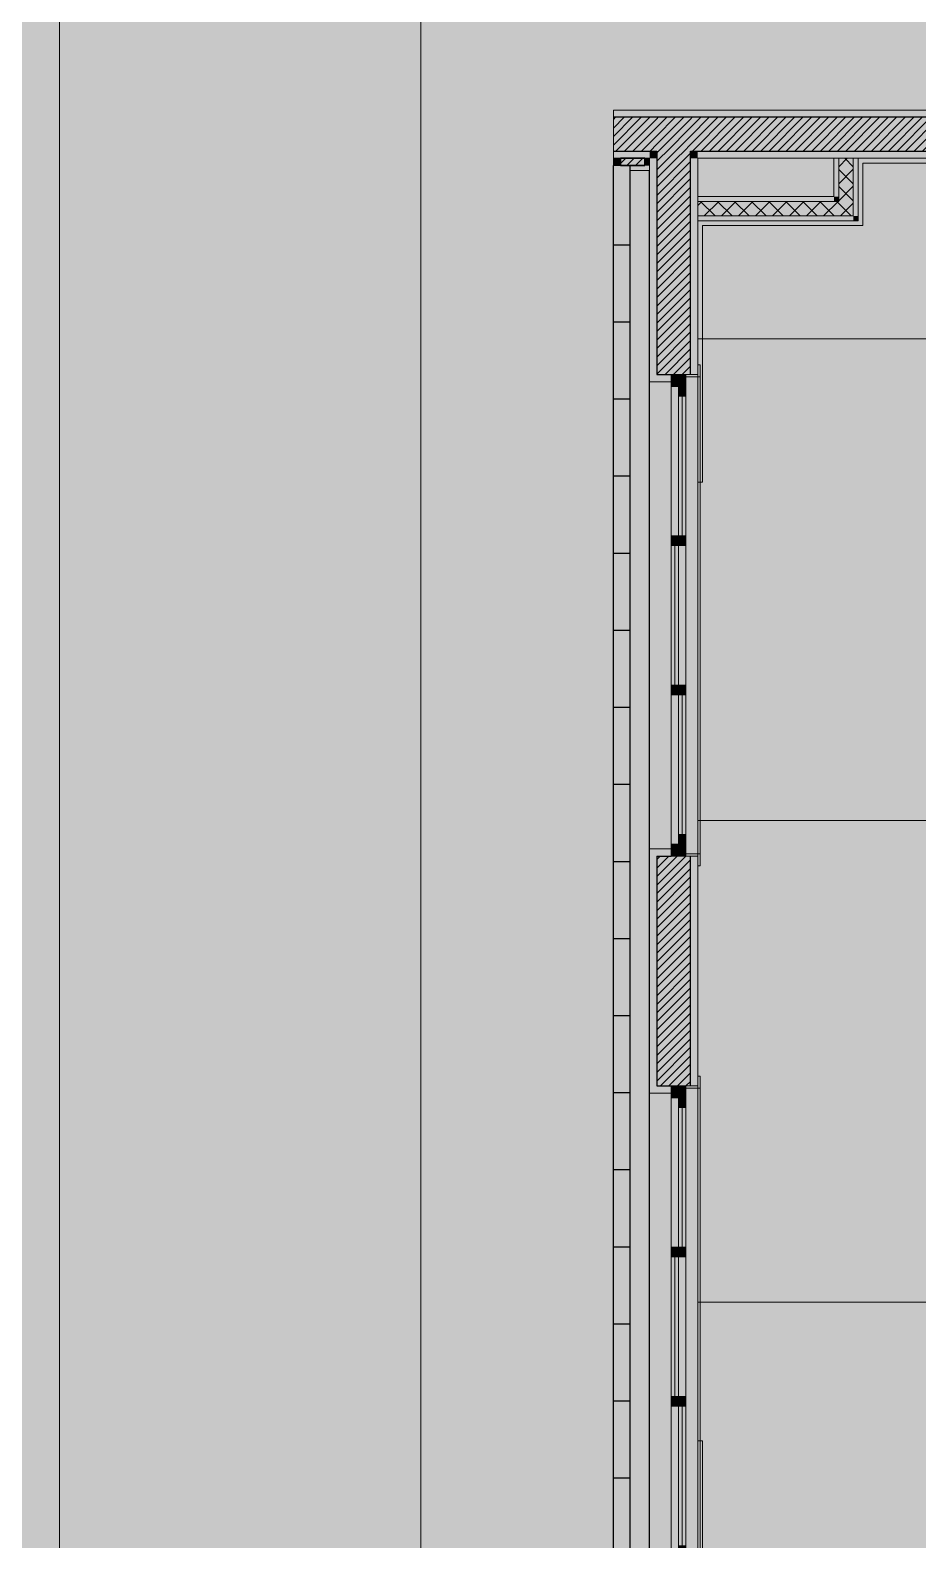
# Model space of a CAD drawing. Header units: metres. Extents: x -77 to -41.1, y -68 to -27.7.
# Drawn here: x -68.94 to -65.25, y -53.04 to -46.77 of the extents above; entities that cross this region are included whole.
import ezdxf

# ---------------------------------------------------------------- set-up
doc = ezdxf.new("R2010")
doc.units = ezdxf.units.M
doc.header["$MEASUREMENT"] = 0
doc.linetypes.add('Dashed', pattern=[0.07, 0.045, -0.025])
for name, color, linetype in [('Janelas Archicad', 7, 'Continuous'), ('PAREDE CONSTRUIR', 7, 'Continuous'), ('TERRENO.ARQ', 7, 'Continuous')]:
    doc.layers.add(name, color=color, linetype=linetype)
for name, color, linetype, lineweight in [('Janelas Archicad_Caneta_No__1', 7, 'Continuous', 35), ('Janelas Archicad_Caneta_No__10', 7, 'Continuous', 5), ('Janelas Archicad_Caneta_No__241', 7, 'Continuous', 13), ('Janelas Archicad_Caneta_No__3', 7, 'Continuous', 25), ('LAJES.EST_Caneta_No__241', 7, 'Continuous', 13), ('PAREDE CONSTRUIR_Caneta_No__1', 7, 'Continuous', 35), ('PAREDE CONSTRUIR_Caneta_No__241', 7, 'Continuous', 13), ('PAREDE CONSTRUIR_Caneta_No__3', 7, 'Continuous', 25), ('PAREDE CONSTRUIR_Caneta_No__83', 84, 'Continuous', 0), ('PISO - Rodapé_Caneta_No__11', 7, 'Continuous', 5), ('PISO_Caneta_No__241', 7, 'Continuous', 13), ('TERRENO.ARQ_Caneta_No__241', 7, 'Continuous', 13)]:
    doc.layers.add(name, color=color, linetype=linetype, lineweight=lineweight)
for name, color, linetype, lineweight, true_color in [('Janelas Archicad_Caneta_No__9', 7, 'Continuous', 5, 0x020202), ('LAJES.EST_Caneta_No__18', 7, 'Continuous', 0, 0xdfdfdf), ('LAJES.EST_Caneta_No__254', 7, 'Continuous', 0, 0xd1c9ad), ('PISO_Caneta_No__97', 7, 'Continuous', 5, 0x6b6b6b), ('ZONA_Caneta_No__56', 7, 'Continuous', 0, 0xffe495)]:
    doc.layers.add(name, color=color, linetype=linetype, lineweight=lineweight, true_color=true_color)
pattern_1 = [(45, (0, 0.6), (-0.1909188, 0.1909188), [0, -0.18, 0, -0.27]), (110, (0.6, 0.6), (0.253717, 0.09234544), [0, -0.132, 0, -0.228])]
pattern_2 = [(45, (0, 0), (-0.0176776695, 0.0176776695), [])]
pattern_3 = [(45, (0, 0), (-0.03535534, 0.03535534), []), (135, (0, 0), (0.03535534, 0.03535534), [])]

# ---------------------------------------------------------------- blocks, each defined once
blk = doc.blocks.new('3-Sash Sliding Window 26_2')
at = {"layer": 'Janelas Archicad', "linetype": 'Continuous', "lineweight": 0, "true_color": 0xffffff}
for points in [[(-1, 0), (-1, -0.06), (-0.95, -0.06), (-0.95, 0)], [(-0.29, 0), (-0.95, 0), (-0.95, -0.03), (-0.95, -0.06), (-0.29, -0.06), (-0.29, -0.03)], [(0.33, 0), (-0.33, 0), (-0.33, -0.03), (-0.33, -0.06), (0.33, -0.06), (0.33, -0.03)], [(-0.33, 0), (-0.33, -0.03), (-0.29, -0.03), (-0.29, 0)], [(0.29, -0.03), (0.29, 0), (-0.29, 0), (-0.29, -0.03)], [(0.95, 0), (0.29, 0), (0.29, -0.03), (0.29, -0.06), (0.95, -0.06), (0.95, -0.03)], [(0.33, -0.03), (0.33, 0), (0.29, 0), (0.29, -0.03)], [(1, -0.06), (1, 0), (0.95, 0), (0.95, -0.06)], [(-1, -0.06), (-1, -0.11), (-0.99, -0.12), (0.99, -0.12), (1, -0.11), (1, -0.06)], [(-0.95, -0.03), (-0.95, -0.06), (-0.91, -0.06), (-0.91, -0.03)], [(-0.33, -0.06), (-0.33, -0.03), (-0.91, -0.03), (-0.91, -0.06)], [(-0.29, -0.06), (-0.29, -0.03), (-0.33, -0.03), (-0.33, -0.06)], [(0.29, -0.03), (0.29, -0.06), (0.33, -0.06), (0.33, -0.03)], [(0.91, -0.06), (0.91, -0.03), (0.33, -0.03), (0.33, -0.06)], [(0.95, -0.06), (0.95, -0.03), (0.91, -0.03), (0.91, -0.06)]]:
    blk.add_hatch(color=7, dxfattribs=at).paths.add_polyline_path(points)
at = {"layer": 'Janelas Archicad_Caneta_No__10', "color": 7, "linetype": 'Continuous', "lineweight": 5}
for p, q in [((-1, -0.11), (-1, -0.06)), ((-1, -0.06), (-0.99, -0.06)), ((-0.99, -0.06), (-0.99, -0.11)), ((0.99, -0.11), (0.99, -0.06)), ((0.99, -0.06), (1, -0.06)), ((1, -0.06), (1, -0.11)), ((-1.04, -0.12), (-1.04, -0.11)), ((-1.04, -0.11), (-0.99, -0.11)), ((-0.99, -0.12), (-1.04, -0.12)), ((-0.99, -0.11), (-1, -0.11)), ((-0.99, -0.11), (-0.99, -0.12)), ((1, -0.11), (0.99, -0.11)), ((0.99, -0.11), (1.04, -0.11)), ((0.99, -0.12), (0.99, -0.11)), ((1.04, -0.12), (0.99, -0.12)), ((1.04, -0.11), (1.04, -0.12))]:
    blk.add_line(p, q, dxfattribs=at)
at = {"layer": 'Janelas Archicad_Caneta_No__241', "color": 7, "linetype": 'Continuous', "lineweight": 13}
for p, q in [((-1, 0.09), (-0.97, 0.09)), ((-0.97, 0), (-0.97, 0.09)), ((1, 0.09), (0.97, 0.09)), ((0.97, 0), (0.97, 0.09)), ((-1, 0), (-1, -0.06)), ((1, 0), (1, -0.06)), ((-1, -0.06), (-1, -0.08)), ((1, -0.06), (1, -0.08)), ((-1.04, -0.11), (-1, -0.11)), ((-1, -0.08), (-1, -0.11)), ((1, -0.08), (1, -0.11)), ((1, -0.11), (1.04, -0.11))]:
    blk.add_line(p, q, dxfattribs=at)
at = {"layer": 'Janelas Archicad_Caneta_No__9', "color": 18, "linetype": 'Continuous', "lineweight": 5, "true_color": 0x020202}
for p, q in [((-0.97, 0.09), (0.97, 0.09)), ((-1, 0), (-0.95, 0)), ((-0.95, 0), (-0.29, 0)), ((-0.95, 0), (-0.95, -0.06)), ((-0.33, 0), (0.33, 0)), ((-0.33, 0), (-0.29, 0)), ((-0.33, -0.03), (-0.33, 0)), ((-0.29, 0), (-0.29, -0.03)), ((-0.29, 0), (0.29, 0)), ((0.29, 0), (0.95, 0)), ((0.29, -0.03), (0.29, 0)), ((0.29, 0), (0.33, 0)), ((0.33, 0), (0.33, -0.03)), ((0.95, -0.06), (0.95, 0)), ((0.95, 0), (1, 0)), ((-0.95, -0.06), (-1, -0.06)), ((-0.95, -0.03), (-0.91, -0.03)), ((-0.95, -0.06), (-0.95, -0.03)), ((-0.29, -0.06), (-0.95, -0.06)), ((-0.91, -0.06), (-0.95, -0.06)), ((-0.91, -0.03), (-0.91, -0.06)), ((-0.91, -0.03), (-0.33, -0.03)), ((-0.91, -0.045), (-0.33, -0.045)), ((-0.33, -0.06), (-0.91, -0.06)), ((-0.33, -0.06), (-0.33, -0.03)), ((-0.33, -0.03), (-0.29, -0.03)), ((-0.29, -0.03), (-0.33, -0.03)), ((0.33, -0.06), (-0.33, -0.06)), ((-0.29, -0.06), (-0.33, -0.06)), ((-0.29, -0.015), (0.29, -0.015)), ((-0.29, -0.03), (-0.29, -0.06)), ((0.29, -0.03), (-0.29, -0.03)), ((0.33, -0.03), (0.29, -0.03)), ((0.29, -0.03), (0.33, -0.03)), ((0.29, -0.06), (0.29, -0.03)), ((0.95, -0.06), (0.29, -0.06)), ((0.33, -0.06), (0.29, -0.06)), ((0.33, -0.03), (0.33, -0.06)), ((0.33, -0.03), (0.91, -0.03)), ((0.33, -0.045), (0.91, -0.045)), ((0.91, -0.06), (0.33, -0.06)), ((0.91, -0.06), (0.91, -0.03)), ((0.91, -0.03), (0.95, -0.03)), ((0.95, -0.06), (0.91, -0.06)), ((0.95, -0.03), (0.95, -0.06)), ((1, -0.06), (0.95, -0.06)), ((-0.99, -0.12), (0.99, -0.12))]:
    blk.add_line(p, q, dxfattribs=at)
at = {"layer": 'Janelas Archicad_Caneta_No__9', "color": 18, "linetype": 'Dashed', "lineweight": 5, "true_color": 0x020202}
blk.add_line((-1, -0.11), (1, -0.11), dxfattribs=at)
blk = doc.blocks.new('Cobogó 26')
at = {"layer": 'Janelas Archicad_Caneta_No__1', "color": 7, "linetype": 'Continuous', "lineweight": 35}
blk.add_line((6.41, -0.04), (6.41, 0), dxfattribs=at)
blk.add_line((6.41, -0.04), (6.41, 0), dxfattribs=at)
at = {"layer": 'Janelas Archicad_Caneta_No__241', "color": 7, "linetype": 'Continuous', "lineweight": 13}
for p, q in [((6.41, 0.08), (6.39, 0.08)), ((6.39, 0), (6.39, 0.08)), ((6.41, -0.07), (6.41, -0.04)), ((6.41, -0.07), (6.41, -0.04))]:
    blk.add_line(p, q, dxfattribs=at)
at = {"layer": 'Janelas Archicad_Caneta_No__3', "color": 7, "linetype": 'Continuous', "lineweight": 25}
for p, q in [((-6.39, 0.08), (6.39, 0.08)), ((-6.41, 0), (6.41, 0)), ((0.96, 0), (0.96, -0.07)), ((1.28, 0), (1.28, -0.07)), ((1.6, 0), (1.6, -0.07)), ((1.92, 0), (1.92, -0.07)), ((2.24, 0), (2.24, -0.07)), ((2.56, 0), (2.56, -0.07)), ((2.88, 0), (2.88, -0.07)), ((3.2, 0), (3.2, -0.07)), ((3.52, 0), (3.52, -0.07)), ((3.84, 0), (3.84, -0.07)), ((4.16, 0), (4.16, -0.07)), ((4.48, 0), (4.48, -0.07)), ((4.8, 0), (4.8, -0.07)), ((5.12, 0), (5.12, -0.07)), ((5.44, 0), (5.44, -0.07)), ((5.76, 0), (5.76, -0.07)), ((6.08, 0), (6.08, -0.07)), ((-6.41, -0.07), (6.41, -0.07)), ((-6.41, -0.07), (6.41, -0.07))]:
    blk.add_line(p, q, dxfattribs=at)

msp = doc.modelspace()

# ---------------------------------------------------------------- hatches: boundary and pattern name
at = {"layer": 'LAJES.EST_Caneta_No__18', "linetype": 'Continuous', "lineweight": 0, "true_color": 0xdfdfdf}
h = msp.add_hatch(dxfattribs=at)
h.set_pattern_fill('Piso_Externo__0003', color=254, style=0, pattern_type=2)
h.set_pattern_definition(pattern_1)
h.paths.add_polyline_path([(-76.514, -65.1016), (-73.814, -65.1016, -0.414214), (-75.814, -67.1016), (-66.814, -67.1016, -0.414214), (-68.814, -65.1016), (-68.814, -62.301), (-68.814, -45.4002, -0.414214), (-66.514, -43.1002), (-65.914, -43.1002), (-65.914, -42.3002), (-66.514, -42.3002), (-66.514, -38.2041), (-65.114, -38.2041), (-65.114, -36.7038), (-66.514, -36.7038), (-66.514, -32.5997), (-65.114, -32.5997), (-56.714, -32.5997), (-53.814, -32.5997), (-44.014, -32.5997), (-44.014, -42.3002), (-53.814, -42.3002), (-53.814, -47.1002), (-44.014, -47.1002), (-44.014, -50.8516), (-45.6136, -50.8516), (-45.6136, -52.3506), (-44.014, -52.3506), (-44.014, -60.3006), (-48.9163, -60.3006), (-48.9163, -61.1006), (-44.3609, -61.1006), (-44.3609, -67.1016), (-44.014, -67.1016), (-41.514, -67.1016), (-41.514, -28.1016), (-41.714, -28.1016), (-41.714, -60.3006), (-43.014, -60.3006), (-43.014, -30.0016), (-66.514, -30.0016), (-66.514, -28.1016), (-76.514, -28.1016)])
h.paths.add_polyline_path([(-73.814, -45.1016), (-76.314, -45.1016), (-76.314, -43.0892), (-75.7984, -43.0908, -0.414214), (-73.8139, -45.0876)], flags=0)
h.paths.add_polyline_path([(-73.814, -45.5846, -0.009328), (-73.814, -45.6604)], flags=0)
h.paths.add_polyline_path([(-52.814, -46.3002), (-52.814, -43.1002), (-44.014, -43.1002), (-44.014, -46.3002)], flags=0)
h.paths.add_polyline_path([(-67.714, -34.1), (-76.314, -34.1), (-76.314, -32.5997), (-67.714, -32.5997)], flags=0)
h = msp.add_hatch(dxfattribs=at)
h.set_pattern_fill('Piso_Externo__0003', color=254, style=0, pattern_type=2)
h.set_pattern_definition(pattern_1)
h.paths.add_polyline_path([(-66.514, -46.3002), (-67.314, -46.3002), (-67.314, -61.1006), (-56.514, -61.1006), (-56.514, -67.1016), (-54.116, -67.1016), (-54.116, -62.3006), (-51.8328, -62.3006), (-51.8328, -67.1016), (-48.9163, -67.1016), (-48.9163, -65.8006), (-48.9163, -60.3006), (-56.514, -60.3006), (-66.514, -60.3006), (-66.514, -47.1002), (-65.114, -47.1002), (-65.114, -46.3002), (-65.114, -42.3002), (-65.914, -42.3002), (-65.914, -43.1002), (-65.914, -46.3002)])
at = {"layer": 'LAJES.EST_Caneta_No__254', "linetype": 'Continuous', "lineweight": 0, "true_color": 0xd1c9ad}
h = msp.add_hatch(dxfattribs=at)
h.set_pattern_fill('Haie_OD_0003', color=9, style=0, pattern_type=2)
h.set_pattern_definition([(45, (0, 0.5), (-0.159099, 0.159099), [0, -0.15, 0, -0.225]), (110, (0.5, 0.5), (0.21143084, 0.07695453), [0, -0.11, 0, -0.19])])
h.paths.add_polyline_path([(-65.114, -47.1002), (-66.514, -47.1002), (-66.514, -60.3006), (-56.514, -60.3006), (-44.014, -60.3006), (-44.014, -56.6006), (-50.5957, -56.6006), (-50.5957, -54.2479), (-52.6157, -54.2479), (-52.6157, -52.5506), (-50.5957, -52.5506), (-45.6136, -52.5506), (-45.6136, -50.8516), (-44.014, -50.8516), (-44.014, -47.1002), (-53.814, -47.1002), (-53.814, -42.3002), (-44.014, -42.3002), (-44.014, -37.1002), (-51.174, -37.1002), (-51.174, -32.5997), (-53.814, -32.5997), (-56.714, -32.5997), (-58.7637, -32.5997), (-58.7637, -34.9038), (-63.464, -34.9038), (-63.464, -36.5038), (-65.114, -36.5038), (-65.114, -38.4037), (-63.464, -38.4037), (-63.464, -42.1002), (-65.114, -42.1002), (-65.114, -42.3002)])
h.paths.add_polyline_path([(-60.5596, -42.1002), (-60.5596, -38.4037), (-58.8637, -38.4037), (-58.8637, -42.1002)], flags=0)
h.paths.add_polyline_path([(-59.064, -48.7001), (-59.064, -47.3002), (-56.714, -47.3002), (-56.714, -48.7001)], flags=0)
at = {"layer": 'PAREDE CONSTRUIR', "linetype": 'Continuous', "lineweight": 0, "true_color": 0xffffff}
for points in [[(-65.114, -47.1002), (-66.514, -47.1002), (-66.514, -47.1302), (-65.114, -47.1302)], [(-66.364, -47.2702), (-66.514, -47.2702), (-66.514, -47.3002), (-66.364, -47.3002)], [(-66.514, -47.3002), (-66.514, -47.3306), (-66.484, -47.3306), (-66.484, -47.3002)], [(-66.384, -47.3002), (-66.384, -47.3306), (-66.364, -47.3306), (-66.364, -47.3002)], [(-66.364, -47.3002), (-66.334, -47.3002), (-66.334, -47.2702), (-66.364, -47.2702)], [(-66.364, -47.3002), (-66.364, -48.1979), (-66.334, -48.1979), (-66.334, -47.3002)], [(-66.194, -47.3002), (-66.164, -47.3002), (-66.164, -47.2702), (-66.194, -47.2702)], [(-66.194, -48.1979), (-66.164, -48.1979), (-66.164, -47.3002), (-66.194, -47.3002)], [(-66.164, -47.3002), (-64.944, -47.3002), (-64.944, -47.2702), (-66.164, -47.2702)], [(-65.5786, -47.4597), (-65.5786, -47.3002), (-65.5986, -47.3002), (-65.5986, -47.4597)], [(-65.4986, -47.5397), (-65.4986, -47.3002), (-65.5186, -47.3002), (-65.5186, -47.5397)], [(-66.364, -47.3506), (-66.364, -47.3306), (-66.384, -47.3306), (-66.444, -47.3306), (-66.444, -47.3506)], [(-65.5986, -47.4597), (-66.164, -47.4597), (-66.164, -47.4797), (-65.5986, -47.4797)], [(-65.5986, -47.4797), (-65.5786, -47.4797), (-65.5986, -47.4597)], [(-65.5986, -47.4597), (-65.5786, -47.4797), (-65.5786, -47.4597)], [(-65.5186, -47.5397), (-66.164, -47.5397), (-66.164, -47.5597), (-65.5186, -47.5597)], [(-65.5186, -47.5397), (-65.5186, -47.5597), (-65.4986, -47.5597)], [(-65.5186, -47.5397), (-65.4986, -47.5597), (-65.4986, -47.5397)], [(-66.364, -48.2279), (-66.274, -48.2279), (-66.274, -48.1979), (-66.334, -48.1979), (-66.364, -48.1979)], [(-66.364, -48.2279), (-66.364, -50.1679), (-66.274, -50.1679), (-66.274, -48.2279)], [(-66.364, -50.1979), (-66.334, -50.1979), (-66.274, -50.1979), (-66.274, -50.1679), (-66.364, -50.1679)], [(-66.364, -51.1514), (-66.334, -51.1514), (-66.334, -50.1979), (-66.364, -50.1979)], [(-66.164, -50.1979), (-66.194, -50.1979), (-66.194, -51.1514), (-66.164, -51.1514)], [(-66.364, -51.1814), (-66.274, -51.1814), (-66.274, -51.1514), (-66.334, -51.1514), (-66.364, -51.1514)], [(-66.364, -51.1814), (-66.364, -53.1214), (-66.274, -53.1214), (-66.274, -51.1814)]]:
    msp.add_hatch(color=7, dxfattribs=at).paths.add_polyline_path(points)
at = {"layer": 'PAREDE CONSTRUIR', "linetype": 'Continuous', "lineweight": 0, "true_color": 0x000000}
h = msp.add_hatch(dxfattribs=at)
h.set_pattern_fill('common_brick_0003', color=18, style=0, pattern_type=2)
h.set_pattern_definition(pattern_2)
h.paths.add_polyline_path([(-66.334, -47.1302), (-66.514, -47.1302), (-66.514, -47.2702), (-66.334, -47.2702)])
h = msp.add_hatch(dxfattribs=at)
h.set_pattern_fill('common_brick_0003', color=18, style=0, pattern_type=2)
h.set_pattern_definition(pattern_2)
h.paths.add_polyline_path([(-66.334, -47.2702), (-66.194, -47.2702), (-66.194, -47.1302), (-66.334, -47.1302)])
h = msp.add_hatch(dxfattribs=at)
h.set_pattern_fill('common_brick_0003', color=18, style=0, pattern_type=2)
h.set_pattern_definition(pattern_2)
h.paths.add_polyline_path([(-65.084, -47.1302), (-66.194, -47.1302), (-66.194, -47.2702), (-65.084, -47.2702)])
h = msp.add_hatch(dxfattribs=at)
h.set_pattern_fill('common_brick_0003', color=18, style=0, pattern_type=2)
h.set_pattern_definition(pattern_2)
h.paths.add_polyline_path([(-66.484, -47.3306), (-66.444, -47.3306), (-66.384, -47.3306), (-66.384, -47.3002), (-66.484, -47.3002)])
h = msp.add_hatch(dxfattribs=at)
h.set_pattern_fill('common_brick_0003', color=18, style=0, pattern_type=2)
h.set_pattern_definition(pattern_2)
h.paths.add_polyline_path([(-66.334, -47.3002), (-66.194, -47.3002), (-66.194, -47.2702), (-66.334, -47.2702)])
h = msp.add_hatch(dxfattribs=at)
h.set_pattern_fill('common_brick_0003', color=18, style=0, pattern_type=2)
h.set_pattern_definition(pattern_2)
h.paths.add_polyline_path([(-66.334, -48.1979), (-66.274, -48.1979), (-66.214, -48.1979), (-66.194, -48.1979), (-66.194, -47.3002), (-66.334, -47.3002)])
h = msp.add_hatch(dxfattribs=at)
h.set_pattern_fill('common_brick_0003', color=18, style=0, pattern_type=2)
h.set_pattern_definition(pattern_2)
h.paths.add_polyline_path([(-66.334, -50.1979), (-66.334, -51.1514), (-66.274, -51.1514), (-66.214, -51.1514), (-66.194, -51.1514), (-66.194, -50.1979), (-66.214, -50.1979), (-66.274, -50.1979)])
at = {"layer": 'PAREDE CONSTRUIR_Caneta_No__83', "linetype": 'Continuous', "lineweight": 0}
h = msp.add_hatch(dxfattribs=at)
h.set_pattern_fill('Placomur_0003', color=84, style=0, pattern_type=2)
h.set_pattern_definition(pattern_3)
h.paths.add_polyline_path([(-65.5186, -47.4797), (-65.5186, -47.3002), (-65.5786, -47.3002), (-65.5786, -47.4797)])
h = msp.add_hatch(dxfattribs=at)
h.set_pattern_fill('Placomur_0003', color=84, style=0, pattern_type=2)
h.set_pattern_definition(pattern_3)
h.paths.add_polyline_path([(-65.5786, -47.4797), (-66.164, -47.4797), (-66.164, -47.5397), (-65.5786, -47.5397)])
h = msp.add_hatch(dxfattribs=at)
h.set_pattern_fill('Placomur_0003', color=84, style=0, pattern_type=2)
h.set_pattern_definition(pattern_3)
h.paths.add_polyline_path([(-65.5786, -47.5397), (-65.5186, -47.5397), (-65.5786, -47.4797)])
h = msp.add_hatch(dxfattribs=at)
h.set_pattern_fill('Placomur_0003', color=84, style=0, pattern_type=2)
h.set_pattern_definition(pattern_3)
h.paths.add_polyline_path([(-65.5786, -47.4797), (-65.5186, -47.5397), (-65.5186, -47.4797)])
at = {"layer": 'PISO_Caneta_No__97', "linetype": 'Continuous', "lineweight": 5, "true_color": 0x6b6b6b}
h = msp.add_hatch(dxfattribs=at)
h.set_pattern_fill('Ceramica_200_x_200_0003', color=251, style=0, pattern_type=2)
h.set_pattern_definition([(0, (-62.814, -54.0506), (0, 2), []), (90, (-62.814, -54.0506), (-2, 0), [])])
h.paths.add_polyline_path([(-62.814, -47.3002), (-66.164, -47.3002), (-66.164, -54.0506), (-62.814, -54.0506), (-62.814, -52.3506), (-59.164, -52.3506), (-56.714, -52.3506), (-56.714, -48.8001), (-59.164, -48.8001), (-59.164, -47.3002)])
at = {"layer": 'TERRENO.ARQ', "linetype": 'Continuous', "lineweight": 0, "true_color": 0xc5d9be}
msp.add_hatch(color=9, dxfattribs=at).paths.add_polyline_path([(-68.814, -45.4002), (-68.814, -61.8006), (-68.814, -65.1016, 0.414214), (-66.814, -67.1016), (-56.514, -67.1016), (-56.514, -61.1006), (-67.314, -61.1006), (-67.314, -46.3002), (-65.914, -46.3002), (-65.914, -43.1002), (-66.514, -43.1002, 0.414214)])

# ---------------------------------------------------------------- linework, layer by layer
at = {"layer": 'LAJES.EST_Caneta_No__241', "color": 7, "linetype": 'Continuous', "lineweight": 13, "flags": 128}
for points in [[(-48.9163, -60.3006), (-56.514, -60.3006), (-66.514, -60.3006), (-66.514, -47.1002), (-65.114, -47.1002), (-65.114, -46.3002), (-65.114, -42.3002), (-65.914, -42.3002)], [(-66.514, -46.3002), (-67.314, -46.3002), (-67.314, -61.1006), (-56.514, -61.1006), (-56.514, -67.1016), (-54.116, -67.1016), (-54.116, -62.3006), (-51.8328, -62.3006), (-51.8328, -67.1016), (-48.9163, -67.1016), (-48.9163, -65.8006), (-48.9163, -61.1006)], [(-65.114, -47.1002), (-66.514, -47.1002), (-66.514, -60.3006), (-56.514, -60.3006), (-44.014, -60.3006), (-44.014, -56.6006)], [(-65.114, -47.1002), (-66.514, -47.1002), (-66.514, -60.3006), (-56.514, -60.3006), (-44.014, -60.3006), (-44.014, -56.6006)], [(-65.114, -47.1002), (-66.514, -47.1002), (-66.514, -60.3006), (-56.514, -60.3006), (-44.014, -60.3006), (-44.014, -56.6006)]]:
    msp.add_lwpolyline(points, dxfattribs=at)
msp.add_lwpolyline([(-76.514, -65.1016), (-73.814, -65.1016, -0.414214), (-75.814, -67.1016), (-66.814, -67.1016, -0.414214), (-68.814, -65.1016), (-68.814, -62.301), (-68.814, -45.4002, -0.414214), (-66.514, -43.1002), (-65.914, -43.1002)], format="xyb", dxfattribs=at)
msp.add_lwpolyline([(-76.514, -65.1016), (-73.814, -65.1016, -0.414214), (-75.814, -67.1016), (-66.814, -67.1016, -0.414214), (-68.814, -65.1016), (-68.814, -62.301), (-68.814, -45.4002, -0.414214), (-66.514, -43.1002), (-65.914, -43.1002)], format="xyb", dxfattribs=at)
msp.add_lwpolyline([(-76.514, -65.1016), (-73.814, -65.1016, -0.414214), (-75.814, -67.1016), (-66.814, -67.1016, -0.414214), (-68.814, -65.1016), (-68.814, -62.301), (-68.814, -45.4002, -0.414214), (-66.514, -43.1002), (-65.914, -43.1002)], format="xyb", dxfattribs=at)
msp.add_lwpolyline([(-76.514, -65.1016), (-73.814, -65.1016, -0.414214), (-75.814, -67.1016), (-66.814, -67.1016, -0.414214), (-68.814, -65.1016), (-68.814, -62.301), (-68.814, -45.4002, -0.414214), (-66.514, -43.1002), (-65.914, -43.1002)], format="xyb", dxfattribs=at)
msp.add_lwpolyline([(-76.514, -65.1016), (-73.814, -65.1016, -0.414214), (-75.814, -67.1016), (-66.814, -67.1016, -0.414214), (-68.814, -65.1016), (-68.814, -62.301), (-68.814, -45.4002, -0.414214), (-66.514, -43.1002), (-65.914, -43.1002)], format="xyb", dxfattribs=at)
at = {"layer": 'PAREDE CONSTRUIR_Caneta_No__1', "color": 7, "linetype": 'Continuous', "lineweight": 35}
for p, q in [((-66.484, -47.3002), (-66.484, -47.3306)), ((-66.384, -47.3306), (-66.384, -47.3002)), ((-66.484, -47.3306), (-66.444, -47.3306)), ((-66.384, -47.3306), (-66.444, -47.3306))]:
    msp.add_line(p, q, dxfattribs=at)
at = {"layer": 'PAREDE CONSTRUIR_Caneta_No__1', "color": 7, "linetype": 'Continuous', "lineweight": 35, "flags": 128}
msp.add_lwpolyline([(-66.384, -47.3002), (-66.484, -47.3002)], dxfattribs=at)
at = {"layer": 'PAREDE CONSTRUIR_Caneta_No__241', "color": 7, "linetype": 'Continuous', "lineweight": 13}
for p, q in [((-65.5786, -47.4597), (-65.5786, -47.3002)), ((-65.5186, -47.4797), (-65.5186, -47.3002)), ((-66.514, -47.3306), (-66.484, -47.3306)), ((-66.444, -47.3306), (-66.444, -47.3506)), ((-66.444, -47.3506), (-66.364, -47.3506)), ((-66.364, -47.3306), (-66.364, -47.3506)), ((-66.164, -47.4797), (-65.5986, -47.4797)), ((-65.5986, -47.4797), (-65.5786, -47.4797)), ((-65.5986, -47.4797), (-65.5786, -47.4797)), ((-65.5786, -47.4797), (-65.5786, -47.4597)), ((-65.5186, -47.5397), (-65.5186, -47.4797)), ((-66.164, -47.5397), (-65.5786, -47.5397)), ((-65.5786, -47.5397), (-65.5186, -47.5397)), ((-65.5786, -47.5397), (-65.5186, -47.5397)), ((-66.164, -48.1979), (-66.164, -48.1579)), ((-66.364, -48.1979), (-66.364, -48.2279)), ((-66.274, -48.2279), (-66.364, -48.2279)), ((-66.274, -48.1979), (-66.214, -48.1979)), ((-66.274, -48.1979), (-66.274, -48.2279)), ((-66.214, -48.1979), (-66.194, -48.1979)), ((-66.194, -48.1979), (-66.164, -48.1979)), ((-66.274, -50.1679), (-66.364, -50.1679)), ((-66.364, -50.1979), (-66.364, -50.1679)), ((-66.274, -50.1979), (-66.274, -50.1679)), ((-66.274, -50.1979), (-66.214, -50.1979)), ((-66.214, -50.1979), (-66.194, -50.1979)), ((-66.194, -50.1979), (-66.164, -50.1979)), ((-66.164, -50.2379), (-66.164, -50.1979)), ((-66.164, -51.1514), (-66.164, -51.1114)), ((-66.364, -51.1514), (-66.364, -51.1814)), ((-66.274, -51.1814), (-66.364, -51.1814)), ((-66.274, -51.1514), (-66.214, -51.1514)), ((-66.274, -51.1514), (-66.274, -51.1814)), ((-66.214, -51.1514), (-66.194, -51.1514)), ((-66.194, -51.1514), (-66.164, -51.1514))]:
    msp.add_line(p, q, dxfattribs=at)
at = {"layer": 'PAREDE CONSTRUIR_Caneta_No__241', "color": 7, "linetype": 'Continuous', "lineweight": 13, "flags": 128}
for points in [[(-65.114, -47.1002), (-66.514, -47.1002)], [(-66.514, -47.1002), (-66.514, -47.1302)], [(-66.514, -47.1302), (-66.514, -47.2702)], [(-66.514, -47.2702), (-66.514, -47.3002)], [(-66.514, -47.3002), (-66.364, -47.3002)], [(-66.514, -47.3002), (-66.514, -47.3306)], [(-66.484, -47.3002), (-66.514, -47.3002)], [(-66.364, -47.3002), (-66.384, -47.3002)], [(-66.364, -47.3002), (-66.364, -48.1979)], [(-66.364, -47.3306), (-66.364, -47.3002)], [(-66.164, -48.1979), (-66.164, -47.3002)], [(-66.164, -47.3002), (-64.914, -47.3002)], [(-65.5986, -47.3002), (-65.5986, -47.4597)], [(-65.5786, -47.3002), (-65.5986, -47.3002)], [(-65.5186, -47.3002), (-65.5786, -47.3002)], [(-65.4986, -47.3002), (-65.5186, -47.3002)], [(-65.4986, -47.5597), (-65.4986, -47.3002)], [(-65.5986, -47.4597), (-66.164, -47.4597)], [(-66.164, -47.4797), (-66.164, -47.4597)], [(-66.164, -47.5397), (-66.164, -47.4797)], [(-66.164, -47.5597), (-66.164, -47.5397)], [(-66.164, -47.5597), (-65.5186, -47.5597)], [(-65.4986, -47.5597), (-65.5186, -47.5597)], [(-66.364, -50.1979), (-66.364, -51.1514)], [(-66.164, -51.1514), (-66.164, -50.1979)]]:
    msp.add_lwpolyline(points, dxfattribs=at)
at = {"layer": 'PAREDE CONSTRUIR_Caneta_No__3', "color": 7, "linetype": 'Continuous', "lineweight": 25}
for p, q in [((-66.334, -47.1302), (-66.514, -47.1302)), ((-66.194, -47.1302), (-66.334, -47.1302)), ((-65.084, -47.1302), (-66.194, -47.1302)), ((-66.514, -47.2702), (-66.334, -47.2702)), ((-66.334, -47.2702), (-66.334, -47.3002)), ((-66.334, -47.2702), (-66.334, -47.3002)), ((-66.334, -47.3002), (-66.334, -48.1979)), ((-66.194, -47.3002), (-66.194, -47.2702)), ((-66.194, -47.3002), (-66.194, -47.2702)), ((-66.194, -47.2702), (-65.084, -47.2702)), ((-66.194, -48.1979), (-66.194, -47.3002)), ((-66.334, -48.1979), (-66.274, -48.1979)), ((-66.334, -50.1979), (-66.334, -51.1514)), ((-66.334, -50.1979), (-66.274, -50.1979)), ((-66.194, -51.1514), (-66.194, -50.1979)), ((-66.334, -51.1514), (-66.274, -51.1514))]:
    msp.add_line(p, q, dxfattribs=at)
at = {"layer": 'PISO - Rodapé_Caneta_No__11', "color": 7, "linetype": 'Continuous', "lineweight": 5}
for p, q in [((-62.814, -47.3002), (-65.4986, -47.3002)), ((-65.4986, -47.3002), (-65.4986, -47.5597)), ((-65.4786, -47.3202), (-62.834, -47.3202)), ((-65.4786, -47.5797), (-65.4786, -47.3202)), ((-65.4986, -47.5597), (-66.164, -47.5597)), ((-66.164, -47.5597), (-66.164, -48.645)), ((-66.144, -47.5797), (-65.4786, -47.5797)), ((-66.144, -48.645), (-66.144, -47.5797)), ((-66.164, -48.645), (-66.144, -48.645)), ((-66.144, -52.6247), (-66.164, -52.6247)), ((-66.164, -52.6247), (-66.164, -54.0506)), ((-66.144, -54.0306), (-66.144, -52.6247))]:
    msp.add_line(p, q, dxfattribs=at)
at = {"layer": 'PISO_Caneta_No__241', "color": 7, "linetype": 'Continuous', "lineweight": 13, "flags": 128}
msp.add_lwpolyline([(-62.814, -47.3002), (-66.164, -47.3002), (-66.164, -54.0506), (-62.814, -54.0506), (-62.814, -52.3506), (-59.164, -52.3506), (-56.714, -52.3506), (-56.714, -48.8001), (-59.164, -48.8001), (-59.164, -47.3002)], close=True, dxfattribs=at)
at = {"layer": 'TERRENO.ARQ_Caneta_No__241', "color": 7, "linetype": 'Continuous', "lineweight": 13, "flags": 128}
msp.add_lwpolyline([(-68.814, -45.4002), (-68.814, -61.8006), (-68.814, -65.1016, 0.414214), (-66.814, -67.1016), (-56.514, -67.1016), (-56.514, -61.1006), (-67.314, -61.1006), (-67.314, -46.3002), (-65.914, -46.3002), (-65.914, -43.1002), (-66.514, -43.1002, 0.414214)], format="xyb", close=True, dxfattribs=at)
at = {"layer": 'ZONA_Caneta_No__56', "color": 41, "linetype": 'Continuous', "lineweight": 0, "true_color": 0xffe495, "flags": 128}
msp.add_lwpolyline([(-62.814, -47.3002), (-66.164, -47.3002), (-66.164, -54.0506), (-62.814, -54.0506)], close=True, dxfattribs=at)

# ---------------------------------------------------------------- block references
at = {"layer": 'Janelas Archicad', "color": 18, "linetype": 'Continuous', "lineweight": 5, "true_color": 0x020202, "xscale": -1, "rotation": 270}
msp.add_blockref('Cobogó 26', (-66.444, -53.7406), dxfattribs=at)
at = {"layer": 'Janelas Archicad', "color": 18, "linetype": 'Continuous', "lineweight": 5, "true_color": 0x020202, "rotation": 90}
for p in [(-66.274, -49.1979), (-66.274, -52.1514)]:
    msp.add_blockref('3-Sash Sliding Window 26_2', p, dxfattribs=at)

doc.saveas('drawing.dxf')
